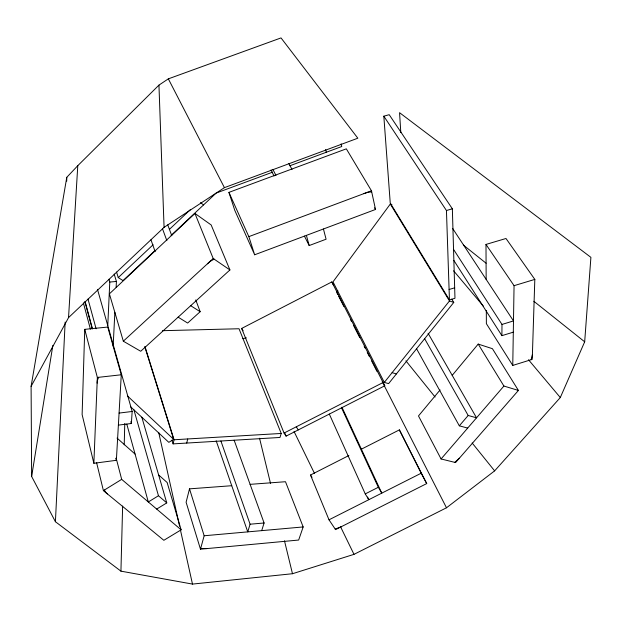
<?xml version="1.0" encoding="UTF-8"?>
<svg xmlns="http://www.w3.org/2000/svg" width="622" height="622" viewBox="0 0 622 622"><rect width="100%" height="100%" fill="white"/><g stroke="black" fill="none" stroke-linecap="round" stroke-linejoin="round"><path stroke-width="0.93" d="M513.306 332.164L501.9 335.655L501.985 324.435L453.539 249.375M512.761 365.433L514.06 285.677L485.984 244.43L505.997 238.49L534.819 279.402L532.245 359.361L512.761 365.433L486.381 323.673L486.318 310.432M66.717 181.165L66.779 177.317L77.781 165.677L158.944 85.121L168.337 78.854L281.027 37.911L357.837 138.208L224.425 187.642L164.076 227.349L68.537 317.624L31.1 386.348L31.636 476.46L55.412 521.718L120.932 571.151L192.486 584.089L292.48 573.725L353.996 554.35L446.487 507.785L494.63 470.87L560.305 397.544L584.68 341.805L590.9 257.352L399.557 112.683L400.809 132.572M120.932 571.151L122.627 506.059M124.221 444.854L124.773 423.481M84.748 329.349L82.12 414.586L93.86 463.289L116.368 460.303L121.274 374.778L107.746 327.063L84.748 329.349L97.351 377.453L93.86 463.289M107.769 325.586L109.783 282.046L108.959 279.262M55.412 521.718L65.154 322.056M113.15 346.104L114.868 312.322M116.135 287.24L116.431 281.455L114.176 274.061M68.537 317.624L77.781 165.677M118.39 425.121L131.359 423.489L132.167 411.476L97.483 289.37M532.401 354.633L531.172 359.695M97.118 383.152L97.327 380.454L98.68 377.305M31.636 476.46L52.854 345.42M31.1 386.348L66.779 177.317M162.482 330.694L239.027 328.75L281.222 433.456L279.986 437.46L173.095 443.883L174.059 439.762L145.12 347.022M186.724 443.066L187.727 438.953M231.742 485.712L189.508 488.845L186.102 502.242L200.478 549.187L298.661 540.044L303.171 526.943L285.498 481.723L250.052 484.351M200.478 549.187L204.156 535.76L189.508 488.845M220.911 441.006L250.075 524.206L247.75 531.88L216.176 440.804M261.699 530.636L264.093 522.993L234.144 440.213M391.93 204.661L390.313 204.032L332.988 281.859L384.318 382.406L388.602 383.626L453.765 302.432L451.735 299.12M384.318 382.406L449.473 300.955L390.313 204.032M440.088 389.947L418.482 415.939L441.068 458.966L455.584 462.558L518.414 390.437L492.406 348.685L478.209 344.083L452.21 375.361M416.577 348.771L459.324 425.821L468.179 415.48L476.538 417.813L428.084 333.268M441.068 458.966L503.913 386.044L518.414 390.437M459.386 458.189L454.791 462.356M154.847 250.713L123.055 280.6L118.25 277.599L153.098 244.757M169.417 229.37L190.511 209.49M171.089 235.435L215.313 193.862M194.935 213.439L109.402 293.841L123.327 341.198L140.72 351.274L229.922 269.948L211.161 224.954L194.935 213.439L213.198 258.495L229.922 269.948M123.327 341.198L213.198 258.495M195.767 299.944L200.16 311.708L187.642 323.059L178.141 317.158M207.414 263.821L210.213 261.357L214.139 259.133M336.448 291.912L337.901 290.839M144.755 346.602L173.678 439.342L168.819 442.351L130.441 406.625M103.407 490.634L121.679 479.368L181.142 529.82L163.843 540.3L103.407 490.634L96.581 462.581M156.69 509.068L166.758 502.91L158.462 495.742L148.316 501.97L126.802 424.15M331.821 281.937L384.769 385.796L286.089 436.131L284.06 433.044L241.655 328.439L331.821 281.937L333.532 285.21M284.06 433.044L383.059 382.53L384.769 385.796M361.398 449.17L399.386 429.88L426.715 483.574L335.553 529.61L329.007 519.813L310.502 475.021L348.872 455.529M329.318 414.081L365.254 493.899L378.324 487.283L381.776 493.137L341.929 407.192M329.007 519.813L421.18 473.218L426.715 483.574M341.245 526.733L335.196 529.073M254.655 254.779L375.517 209.466L371.466 190.798L346.322 148.837L228.935 192.369L234.766 210.329L254.655 254.779L248.839 236.632L228.935 192.369M304.422 236.111L309.196 245.55L326.091 239.206L323.432 228.989M248.839 236.632L371.466 190.798M216.098 193.1L272.56 172.177M289.86 165.763L341.758 146.528L341.136 143.869M363.831 193.652L367.447 192.385L371.692 191.84M501.985 324.435L513.484 320.929L452.591 228.383M449.442 299.936L454.97 298.272L452.357 208.805L389.209 114.689L383.828 116.19L390.243 203.036L449.442 299.936L446.448 210.524L383.828 116.19M514.06 285.677L534.819 279.402M449.092 289.494L454.659 287.823M446.448 210.524L452.357 208.805M242.837 338.679L246.366 337.839M119.082 413.078L132.167 411.476M97.351 377.453L121.274 374.778M109.783 282.046L116.431 281.455M204.156 535.76L303.171 526.943M250.075 524.206L264.093 522.993M206.807 548.596L200.681 548.448M174.059 439.762L281.222 433.456M459.324 425.821L467.674 428.091M392.109 372.671L396.401 373.915M449.473 300.955L453.765 302.432M190.705 305.705L200.16 311.708M200.486 202.655L203.581 204.887M463.359 245.084L486.101 263.223M533.878 301.305L584.68 341.805M107.419 493.93L105.608 492.336L104.41 490.012M117.045 438.098L135.075 454.076M158.454 474.796L167.139 482.501L181.142 529.82M127.362 395.849L173.678 439.342M453.609 270.811L483.558 306.382M528.482 359.741L560.305 397.544M405.917 360.846L435.089 397.015M472.152 442.981L494.63 470.87M310.502 475.021L312.011 477.315M453.866 260.447L501.9 335.655M296.282 426.809L298.265 429.919M241.655 328.439L243.132 330.787M478.209 344.083L503.913 386.044M365.254 493.899L368.792 499.699L367.594 497.056M374.537 207.81L375.517 209.466M424.647 338.718L468.179 415.48M288.841 163.493L292.021 169.503M168.337 78.854L224.425 187.642M336.891 292.775L337.769 294.501M338.648 296.227L343.935 306.592M350.536 319.545L351.414 321.271M353.615 325.586L359.78 337.676M364.181 346.314L365.06 348.04M367.26 352.355L369.46 356.67M371.661 360.993L376.948 371.35M382.227 381.714L383.105 383.44M383.984 385.166L446.487 507.785M272.902 169.402L275.974 175.458M271.021 170L274.053 176.01M399.386 429.88L421.18 473.218M294.05 431.505L314.46 473.326M340.397 526.469L353.996 554.35M341.54 407.845L378.324 487.283M285 433.448L286.089 436.131M167.73 224.837L171.789 235.699M162.529 228.842L166.851 240.644M150.959 239.758L155.135 251.653M171.944 440.166L173.095 443.883M116.555 272.063L118.25 277.599M141.839 417.238L166.758 502.91M133.909 409.851L158.462 495.742M130.838 421.623L131.359 423.489M306.397 235.38L309.196 245.55M88.005 299.065L96.107 328.797M85.105 301.507L92.383 328.533M84.942 301.794L92.25 328.968M83.395 302.922L90.415 329.193M116.12 458.002L121.679 479.368M115.886 458.445L116.368 460.303M325.64 149.607L326.286 152.266M259.545 438.23L270.523 483.395M284.472 540.798L292.48 573.725M158.68 432.337L179.595 526.235M180.442 530.03L192.486 584.089M158.944 85.121L164.076 227.349M485.984 244.43L486.163 279.402"/></g></svg>
